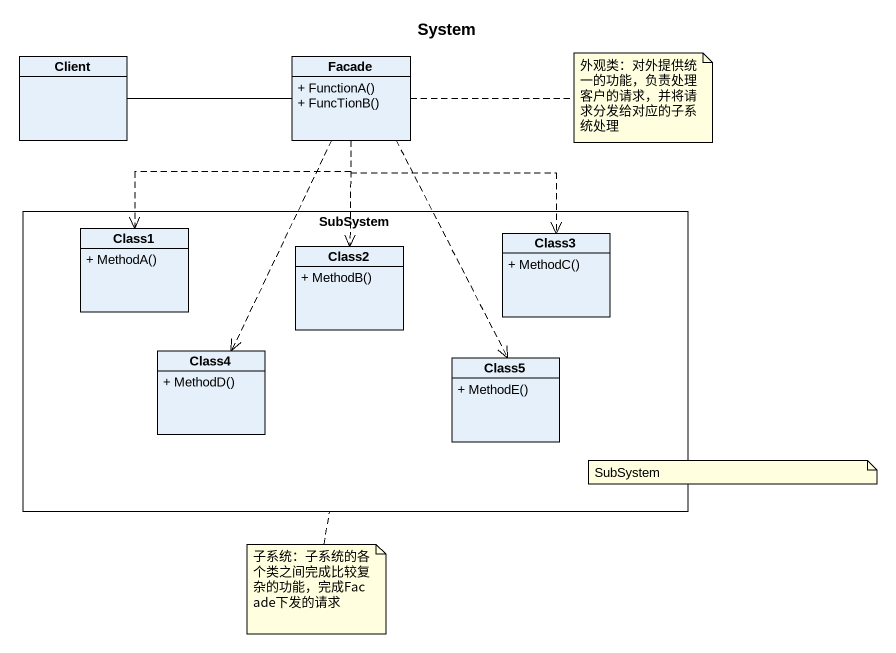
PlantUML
@startuml
title System
hide circle
hide empty members
skinparam classAttributeIconSize 0
class Client
class Facade {
  + FunctionA()
  + FuncTionB()
}
rectangle SubSystem {
  class Class1 {
    + MethodA()
  }
  class Class3 {
    + MethodC()
  }
  class Class2 {
    + MethodB()
  }
  class Class4 {
    + MethodD()
  }
  class Class5 {
    + MethodE()
  }
}
Client -right- Facade
Facade ..> Class1
Facade ..> Class3
Facade ..> Class2
Facade ..> Class4
Facade ..> Class5
note right of Facade : 外观类：对外提供统一的功能，负责处理客户的请求，并将请求分发给对应的子系统处理
note as N2
  SubSystem
end note
note bottom of SubSystem : 子系统：子系统的各个类之间完成比较复杂的功能，完成Facade下发的请求
@enduml
